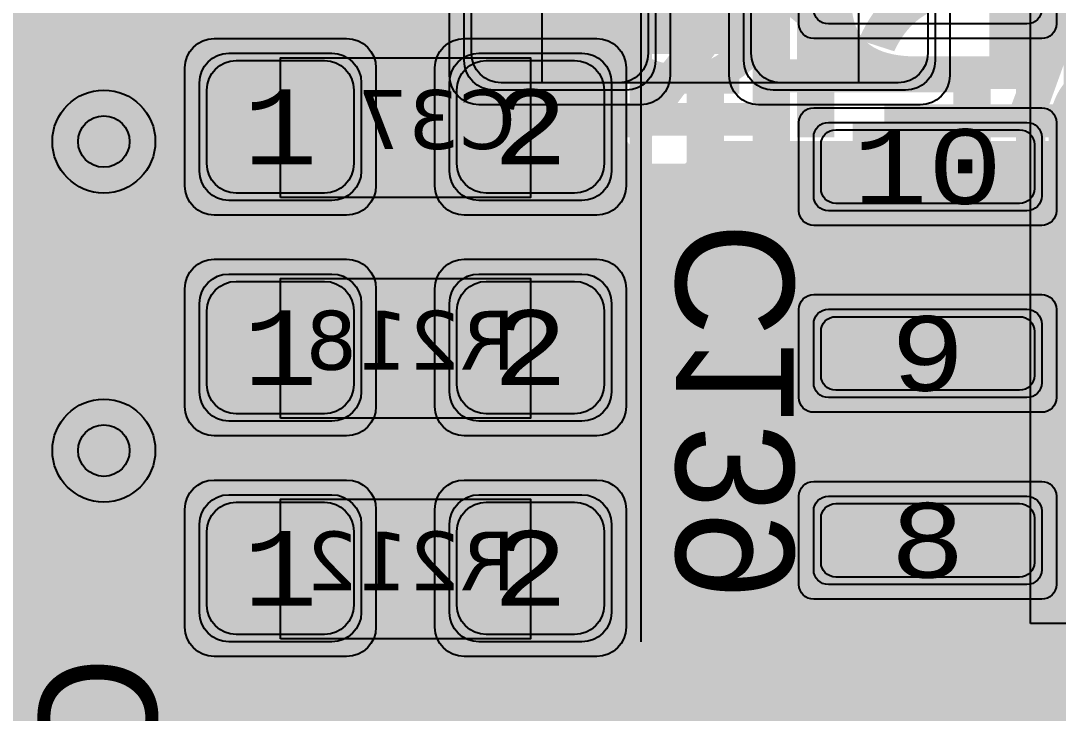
# Model space of a CAD drawing. Extents: x -98 to 119, y -207 to 98.
# Drawn here: x 1.89 to 8.94, y 23.52 to 28.22 of the extents above; entities that cross this region are included whole.
import ezdxf
from ezdxf.enums import TextEntityAlignment as Align

# ---------------------------------------------------------------- set-up
doc = ezdxf.new("R2010")
doc.units = 0
doc.header["$MEASUREMENT"] = 0
for name, color, linetype in [('ASSEMBLY_OUTLINES_BTM', 191, 'CONTINUOUS'), ('ASSEMBLY_OUTLINES_TOP', 102, 'CONTINUOUS'), ('ASSEMBLY_PART_NUMBERS_BTM', 191, 'CONTINUOUS'), ('ASSEMBLY_REF_DES_BTM', 191, 'CONTINUOUS'), ('BOARD_OUTLINE', 10, 'CONTINUOUS'), ('DRILL_DRAWING', 21, 'CONTINUOUS'), ('GENERATED_SILKSCREEN_BTM', 255, 'CONTINUOUS'), ('GENERATED_SILKSCREEN_TOP', 140, 'CONTINUOUS'), ('MANUFACTURING_OUTLINES', 10, 'CONTINUOUS'), ('PART_PADS_SMD_BTM', 230, 'CONTINUOUS'), ('PART_PADS_SMD_TOP', 150, 'CONTINUOUS'), ('PIN_NUMBERS_BTM', 8, 'CONTINUOUS'), ('PIN_NUMBERS_TOP', 8, 'CONTINUOUS'), ('PLACEMENT_OUTLINES_BTM', 222, 'CONTINUOUS'), ('PLACEMENT_OUTLINES_TOP', 130, 'CONTINUOUS'), ('PLANE_DATA_LAYER_BOTTOM', 230, 'CONTINUOUS'), ('PLANE_DATA_LAYER_TOP', 150, 'CONTINUOUS'), ('PLANE_SHAPES_LAYER_BOTTOM', 230, 'CONTINUOUS'), ('PLANE_SHAPES_LAYER_TOP', 150, 'CONTINUOUS'), ('ROUTE_BORDER', 151, 'CONTINUOUS'), ('SILKSCREEN_OUTLINES_BTM', 211, 'CONTINUOUS'), ('SILKSCREEN_OUTLINES_TOP', 150, 'CONTINUOUS'), ('SILKSCREEN_REF_DES_BTM', 211, 'CONTINUOUS'), ('SOLDERMASK_PADS_BTM', 12, 'CONTINUOUS'), ('SOLDERMASK_PADS_TOP', 180, 'CONTINUOUS'), ('SOLDERPASTE_PADS_BTM', 12, 'CONTINUOUS'), ('SOLDERPASTE_PADS_TOP', 180, 'CONTINUOUS'), ('TRACES_LAYER_BOTTOM', 230, 'CONTINUOUS'), ('TRACES_LAYER_TOP', 150, 'CONTINUOUS'), ('VIA_HOLES_LAYER_BOTTOM', 30, 'CONTINUOUS'), ('VIA_HOLES_LAYER_TOP', 30, 'CONTINUOUS'), ('VIA_PADS_LAYER_BOTTOM', 230, 'CONTINUOUS'), ('VIA_PADS_LAYER_TOP', 150, 'CONTINUOUS')]:
    doc.layers.add(name, color=color, linetype=linetype)
doc.styles.add('COURIER_NEW', font='COUR.TTF')
doc.styles.add('VERDANA', font='verdana.TTF')
doc.styles.add('VERIBEST_GERBER_0', font='txt')

msp = doc.modelspace()

# ---------------------------------------------------------------- hatches: boundary and pattern name
at = {"layer": 'PLANE_DATA_LAYER_BOTTOM'}
h = msp.add_hatch(color=256, dxfattribs=at)
h.paths.add_polyline_path([(-96.5, 0, -1), (96.5, 0, -1)], flags=0)
h.paths.add_polyline_path([(92.251979, -7.43598, 0.72698816), (92.479659, -3.637852, -0.30860979), (92.431259, -3.566904, -0.00963525), (92.431316, -3.563968, 0.00963501), (92.5, -0.000006), (92.5, 0.000001, 0.05332526), (90.407665, 19.562826, -0.05332692), (90.405941, 19.578942), (90.405941, 19.578943, -0.23821791), (90.436919, 19.640273, 0.66175504), (89.584154, 23.221888, -0.29529758), (89.523137, 23.277841, 0.02240102), (87.08146, 31.194059, -0.0862063), (87.076996, 31.219756), (87.076996, 31.219757, -0.21018391), (87.101696, 31.275919, 0.67938251), (85.774921, 34.749845, -0.30186499), (85.705267, 34.797373, 0.04791583), (77.514669, 50.475005, -0.14530744), (77.502324, 50.516585, -0.1239887), (77.511414, 50.552678, 0.60660899), (75.516892, 53.486368, -0.27423899), (75.44586, 53.517962, 0.02152308), (70.565432, 59.806101, -0.17759524), (70.547363, 59.855368), (70.547363, 59.855369, -0.1118333), (70.5548, 59.888203, 0.66175545), (68.116894, 62.64715, -0.29529737), (68.036725, 62.667806, 0.05833458), (51.722715, 76.687749, -0.24933783), (51.689123, 76.750923), (51.689123, 76.750924, -0.06075989), (51.691357, 76.76924, 0.7149664), (48.509213, 78.818582, -0.31487112), (48.42205, 78.81342, 0.02280668), (41.042088, 82.896302, -0.28513695), (40.999698, 82.964591), (40.999698, 82.964596, -0.00424702), (40.999709, 82.965891, 0.64704661), (37.697353, 84.5176, -0.28975486), (37.616734, 84.505806, 0.05294354), (19.031563, 90.52099, -0.30833592), (18.972104, 90.582877, 0.69698225), (15.284156, 91.27756, -0.30833961), (15.206255, 91.241547, 0.02237069), (6.993138, 92.235275, -0.31520437), (6.925536, 92.290658, 0.71588806), (3.14462, 92.496703, -0.31520526), (3.0714, 92.448994, 0.06346806), (-20.215283, 90.264015, -0.32014225), (-20.296827, 90.298428, 0.72963938), (-23.995319, 89.386755, -0.32014403), (-24.051528, 89.318386, 0.01866354), (-30.645576, 87.275991, -0.30986574), (-30.72878, 87.298418, 0.70117084), (-34.249879, 85.978007, -0.00275269), (-34.249874, 85.977168, -0.30685575), (-34.29782, 85.9064, 0.04916641), (-50.410548, 77.556603, -0.32354836), (-50.499711, 77.561018, 0.73921276), (-53.660594, 75.408706, -0.07516987), (-53.657188, 75.386179), (-53.657188, 75.386178, -0.24247942), (-53.68916, 75.324127, 0.01996774), (-59.527063, 70.80098, -0.29848709), (-59.610009, 70.791065, 0.55672441), (-62.5, 69), (-62.5, 68.999999, 0.08270852), (-62.392031, 68.351756, -0.29848757), (-62.412702, 68.270818, 0.06718659), (-78.279974, 49.27977, -0.27781781), (-78.350169, 49.24438, 0.43635087), (-80.5, 47.25), (-80.5, 47.249999, 0.14146633), (-80.192238, 46.184011, -0.14146588), (-80.180512, 46.143397), (-80.180512, 46.143396, -0.13119073), (-80.190652, 46.105416, 0.01929482), (-83.506407, 39.786053, -0.3122068), (-83.581614, 39.742899, 0.43912347), (-85.75, 37.75, 0.20482962), (-85.131688, 36.303992, -0.20483071), (-85.10813, 36.248899), (-85.10813, 36.248898, -0.10091901), (-85.114214, 36.219062, 0.04809776), (-90.466303, 19.289839, -0.31487042), (-90.530154, 19.230281, 0.71496565), (-91.24073, 15.512631, -0.26937831), (-91.202277, 15.446437), (-91.202277, 15.446436, -0.04192983), (-91.203345, 15.433723, 0.01884133), (-92.106444, 8.523669, -0.32827121), (-92.166453, 8.456161, 0.35402801), (-93.75, 6.5), (-93.75, 6.499999, 0.3147083), (-92.438077, 4.622088, -0.31470689), (-92.388093, 4.55054), (-92.388093, 4.550537, -0.01228575), (-92.388185, 4.546794, 0.01229418), (-92.5, 0.00001), (-92.5, -0.000004, 0.05293339), (-90.438132, -19.421494, -0.32940864), (-90.475468, -19.504015, 0.27173254), (-91.5, -21.25, 0.40159771), (-89.586502, -23.248128, -0.32940451), (-89.516056, -23.305059, 0.02130735), (-87.207653, -30.839509, -0.32217733), (-87.232533, -30.924924, 0.23066593), (-88, -32.499999), (-88, -32.5, 0.43149503), (-85.882787, -34.496562, -0.3221788), (-85.807634, -34.544174, 0.04801617), (-77.643233, -50.277018, -0.30387878), (-77.644537, -50.3618, 0.152519), (-78, -51.499999), (-78, -51.5, 0.48198292), (-75.552374, -53.449264, -0.30388342), (-75.473145, -53.479475, 0.02199125), (-70.483925, -59.90214, -0.3186215), (-70.47622, -59.989968, 0.72539906), (-67.952631, -62.834176, -0.31862421), (-67.866344, -62.852281, 0.06239253), (-50.265124, -77.650932, -0.25435623), (-50.230332, -77.714899), (-50.230332, -77.7149, -0.03445317), (-50.231054, -77.725364, 0.03445193), (-50.25, -78), (-50.25, -78.000001, 0.60330822), (-47.119729, -79.649997, -0.29136265), (-47.037917, -79.64725, 0.02294124), (-39.54278, -83.621879, -0.2900128), (-39.499155, -83.690765), (-39.499155, -83.690766, -0.00713035), (-39.499186, -83.692939, 0.00713296), (-39.5, -83.749994), (-39.5, -83.75, 0.65808296), (-36.126004, -85.203319, -0.29776298), (-36.043963, -85.188513, 0.04901634), (-18.771876, -90.575199, -0.30186131), (-18.712566, -90.635139, 0.67938177), (-15.056336, -91.31372, -0.30186438), (-14.979467, -91.279054, 0.02174912), (-6.993138, -92.235275, -0.31520437), (-6.925536, -92.290658, 0.71588806), (-3.14462, -92.496703, -0.31520526), (-3.0714, -92.448994, 0.06250827), (19.869968, -90.340657, -0.3455664), (19.954737, -90.381493, 0.79435682), (23.75, -89.500001), (23.75, -89.499973, 0.00508686), (23.749586, -89.459281, -0.34558849), (23.806159, -89.384097, 0.02146945), (31.383958, -87.013201, -0.31444693), (31.468175, -87.035889, 0.70013084), (35, -85.75), (35, -85.749988, 0.00909926), (34.998675, -85.677212, -0.00905723), (34.998625, -85.674452), (34.998625, -85.674439, -0.3044722), (35.045955, -85.60392, 0.04798546), (50.721249, -77.353765, -0.31444166), (50.808431, -77.356288, 0.61621831), (54, -75.75), (54, -75.749999, 0.06775817), (53.927211, -75.215343, -0.06775352), (53.924438, -75.194974), (53.924438, -75.194973, -0.24153729), (53.95619, -75.13308, 0.02236582), (60.452055, -70.01285, -0.31311155), (60.538488, -70.003709, 0.71009535), (63.344013, -67.475653, -0.09971759), (63.33807, -67.446151), (63.33807, -67.44615, -0.20692806), (63.362073, -67.390635, 0.05820555), (77.187807, -50.973449, -0.31748667), (77.269693, -50.94147, 0.72222414), (79.294241, -47.729048, -0.17387366), (79.276877, -47.680625, -0.13609457), (79.287761, -47.641379, 0.02052348), (82.926938, -40.980152, -0.3530032), (83.013777, -40.939997, 0.48811211), (85.5, -39), (85.5, -38.999999, 0.2400736), (84.675602, -37.381988, -0.24007295), (84.644192, -37.320342), (84.644192, -37.320341, -0.10410562), (84.650658, -37.289623, 0.05054674), (90.411157, -19.546683, -0.32146983), (90.476988, -19.487077, 0.38127918), (92.25, -17.5, 0.2751437), (91.203224, -15.741772, -0.27514249), (91.163342, -15.674784), (91.163342, -15.674783, -0.04255495), (91.164442, -15.661882, 0.02223578), (92.195155, -7.50356, -0.31919634)], flags=0)
at = {"layer": 'PLANE_DATA_LAYER_TOP'}
msp.add_hatch(color=256, dxfattribs=at).paths.add_polyline_path([(5.55, 27.95), (5.55, 27.4238)], is_closed=False, flags=0)
at = {"layer": 'PLANE_SHAPES_LAYER_BOTTOM'}
h = msp.add_hatch(color=256, dxfattribs=at)
h.paths.add_polyline_path([(-96.5, 0, -1), (96.5, 0, -1)], flags=0)
h.paths.add_polyline_path([(-92.5, 0, -1), (92.5, 0, -1)], flags=0)
at = {"layer": 'PLANE_SHAPES_LAYER_TOP'}
h = msp.add_hatch(color=256, dxfattribs=at)
h.paths.add_polyline_path([(-96.31345, 0, -1), (96.81345, 0, -1)], flags=0)
h.paths.add_polyline_path([(-92.25, 0, -1), (92.75, 0, -1)], flags=0)
h = msp.add_hatch(color=256, dxfattribs=at)
h.paths.add_polyline_path([(46.25, -35.15), (43.875, -38), (28.75, -38), (32.25, -34.5), (32.25, -30.5), (35.75, -30.5), (35.75, -27), (14.25, -27), (14.25, -24), (-10, -24), (-10, -18.75), (1.75, -18.75), (1.75, -9.25), (-10, -9.25), (-10, 32.75), (1.75, 32.75), (1.75, 34.25), (20.25, 34.25), (20.25, 25.25), (22.25, 23.25), (34.5, 23.25), (34.5, -26.5), (41.25, -26.5), (41.25, -20.5), (46.25, -20.5)])
h.paths.add_polyline_path([(-8.75, 10.25), (-8.75, 19.5), (1.25, 19.5), (1.25, 10.25)], flags=16)
h.paths.add_polyline_path([(6, 27.25), (6, 29.75), (15.45, 29.75), (15.45, 27.25)], flags=16)
at = {"layer": 'VIA_HOLES_LAYER_BOTTOM'}
h = msp.add_hatch(color=256, dxfattribs=at)
edge = h.paths.add_edge_path()
edge.add_arc((2.45, 27.4), 0.175, 0, 360)
h = msp.add_hatch(color=256, dxfattribs=at)
edge = h.paths.add_edge_path()
edge.add_arc((2.45, 25.3), 0.175, 0, 360)
at = {"layer": 'VIA_HOLES_LAYER_TOP'}
h = msp.add_hatch(color=256, dxfattribs=at)
edge = h.paths.add_edge_path()
edge.add_arc((2.45, 27.4), 0.175, 0, 360)
h = msp.add_hatch(color=256, dxfattribs=at)
edge = h.paths.add_edge_path()
edge.add_arc((2.45, 25.3), 0.175, 0, 360)

# ---------------------------------------------------------------- linework, layer by layer
at = {"layer": 'ASSEMBLY_OUTLINES_BTM', "const_width": 0.2}
msp.add_lwpolyline([(8.75, 24.125), (8.75, 32.875), (12.75, 32.875), (12.75, 24.125)], close=True, dxfattribs=at)
at = {"layer": 'ASSEMBLY_OUTLINES_BTM'}
for points in [[(3.65, 27.02), (3.65, 27.97), (5.35, 27.97), (5.35, 27.02)], [(3.65, 25.52), (3.65, 26.47), (5.35, 26.47), (5.35, 25.52)], [(3.65, 24.02), (3.65, 24.97), (5.35, 24.97), (5.35, 24.02)]]:
    msp.add_lwpolyline(points, close=True, dxfattribs=at)
at = {"layer": 'ASSEMBLY_OUTLINES_TOP'}
msp.add_lwpolyline([(5.43, 27.8), (5.43, 29.2), (7.58, 29.2), (7.58, 27.8)], close=True, dxfattribs=at)
at = {"layer": 'BOARD_OUTLINE', "const_width": 0.1}
msp.add_lwpolyline([(-97.5, 0, -1), (97.5, 0, -1)], format="xyb", close=True, dxfattribs=at)
at = {"layer": 'GENERATED_SILKSCREEN_BTM', "const_width": 0.15}
for points in [[(6.1, 31.6), (6.1, 24)], [(7.1336, 26.6), (7.024, 26.7344), (7.0216, 26.7384), (7.0184, 26.7392), (7.0152, 26.7408), (7.0112, 26.7416), (6.4624, 26.7416), (6.4584, 26.7408), (6.4552, 26.7392), (6.4536, 26.7376), (6.452, 26.7368), (6.4496, 26.7344), (6.34, 26.6), (6.3392, 26.5976), (6.3384, 26.5952), (6.3376, 26.5944), (6.3368, 26.5912), (6.3368, 26.3216), (6.3376, 26.3176), (6.3384, 26.316), (6.3392, 26.3136), (6.34, 26.3112), (6.4496, 26.176), (6.4536, 26.1728), (6.46, 26.1712), (6.464, 26.172), (6.4688, 26.1736), (6.472, 26.176), (6.4752, 26.18), (6.4776, 26.184), (6.4784, 26.188), (6.4784, 26.192), (6.476, 26.1952), (6.3696, 26.3272), (6.3696, 26.5856), (6.4704, 26.7088), (7.0032, 26.7088), (7.104, 26.5856), (7.104, 26.3272), (6.9976, 26.1952), (6.996, 26.192), (6.9952, 26.188), (6.996, 26.184), (6.9984, 26.18), (7.0016, 26.176), (7.0056, 26.1736), (7.0096, 26.172), (7.0152, 26.1712), (7.02, 26.1728), (7.024, 26.176), (7.1336, 26.3112), (7.1352, 26.3144), (7.136, 26.3152), (7.136, 26.3176), (7.1368, 26.3184), (7.1368, 26.3192), (7.1368, 26.3216), (7.1368, 26.5912), (7.136, 26.5944), (7.1352, 26.5976), (7.1336, 26.6)], [(7.104, 25.872), (7.1056, 25.8784), (7.1088, 25.8816), (7.1144, 25.884), (7.1208, 25.8848), (7.1264, 25.884), (7.132, 25.8816), (7.136, 25.8784), (7.1368, 25.872), (7.1368, 25.56), (7.136, 25.5544), (7.132, 25.5496), (7.1264, 25.5472), (7.1208, 25.5464), (7.1144, 25.5472), (7.1088, 25.5496), (7.1056, 25.5544), (7.104, 25.56), (7.104, 25.7008), (6.3528, 25.7008), (6.3472, 25.7016), (6.3432, 25.704), (6.3408, 25.708), (6.34, 25.7136), (6.3392, 25.7176), (6.3392, 25.7216), (6.3408, 25.7248), (6.344, 25.728), (6.5632, 25.884), (6.5688, 25.8864), (6.5744, 25.8864), (6.5792, 25.884), (6.5832, 25.88), (6.5864, 25.8752), (6.588, 25.8696), (6.588, 25.8664), (6.5864, 25.864), (6.5848, 25.8616), (6.5824, 25.86), (6.4032, 25.732), (7.104, 25.732), (7.104, 25.872)], [(7.1336, 25.1176), (7.024, 25.2528), (7.02, 25.2568), (7.0176, 25.2576), (7.0152, 25.2576), (7.0096, 25.2568), (7.004, 25.2536), (7, 25.2496), (6.9968, 25.2448), (6.996, 25.2392), (6.9976, 25.2336), (7.104, 25.1032), (7.104, 24.8448), (7.0032, 24.72), (6.8544, 24.72), (6.7528, 24.8432), (6.7528, 24.976), (6.7512, 24.9824), (6.748, 24.9864), (6.7424, 24.9888), (6.7368, 24.9896), (6.7312, 24.9888), (6.7256, 24.9864), (6.7224, 24.9824), (6.7208, 24.976), (6.7208, 24.8432), (6.6192, 24.72), (6.4704, 24.72), (6.3696, 24.8448), (6.3696, 25.1032), (6.476, 25.2336), (6.4776, 25.2392), (6.4768, 25.2448), (6.4744, 25.2496), (6.4696, 25.2536), (6.4648, 25.2568), (6.4592, 25.2576), (6.456, 25.2576), (6.4536, 25.2568), (6.4496, 25.2528), (6.34, 25.1176), (6.3392, 25.1152), (6.3384, 25.1128), (6.3376, 25.112), (6.3368, 25.1088), (6.3368, 24.8392), (6.3376, 24.8352), (6.3384, 24.8336), (6.3392, 24.8312), (6.34, 24.8288), (6.4496, 24.6936), (6.4536, 24.6912), (6.4568, 24.6904), (6.4592, 24.6888), (6.4624, 24.688), (6.6272, 24.688), (6.6296, 24.6888), (6.6352, 24.6904), (6.6392, 24.6912), (6.6408, 24.6936), (6.7368, 24.8112), (6.8328, 24.6936), (6.8344, 24.6928), (6.836, 24.6912), (6.8368, 24.6904), (6.8384, 24.6904), (6.844, 24.6888), (6.8464, 24.688), (7.0112, 24.688), (7.0152, 24.6888), (7.0184, 24.6904), (7.0216, 24.6912), (7.024, 24.6936), (7.1336, 24.8288), (7.1352, 24.832), (7.136, 24.8328), (7.136, 24.8352), (7.1368, 24.836), (7.1368, 24.8368), (7.1368, 24.8392), (7.1368, 25.1088), (7.136, 25.112), (7.1352, 25.1152), (7.1336, 25.1176)], [(7.1336, 24.3616), (7.024, 24.496), (7.02, 24.5), (7.0152, 24.5008), (7.0096, 24.5), (7.004, 24.4968), (7, 24.4936), (6.9968, 24.488), (6.996, 24.4832), (6.9976, 24.4776), (7.104, 24.3472), (7.104, 24.0888), (7.0032, 23.964), (6.716, 23.964), (6.804, 24.0728), (6.8056, 24.076), (6.8064, 24.0768), (6.8072, 24.0792), (6.8072, 24.0824), (6.8072, 24.352), (6.8072, 24.3552), (6.8056, 24.36), (6.804, 24.3616), (6.6952, 24.496), (6.6944, 24.4976), (6.6928, 24.4992), (6.6904, 24.5008), (6.6848, 24.5024), (6.6816, 24.5032), (6.4624, 24.5032), (6.4584, 24.5024), (6.4552, 24.5008), (6.4528, 24.4992), (6.452, 24.4976), (6.4496, 24.496), (6.34, 24.3616), (6.3392, 24.3584), (6.3384, 24.356), (6.3376, 24.3552), (6.3368, 24.352), (6.3368, 24.0824), (6.3376, 24.0792), (6.3376, 24.0784), (6.3384, 24.0776), (6.3392, 24.0752), (6.34, 24.072), (6.4496, 23.9376), (6.4536, 23.9352), (6.4568, 23.9344), (6.4592, 23.9328), (6.4624, 23.932), (7.0112, 23.932), (7.0136, 23.9328), (7.0192, 23.9344), (7.0208, 23.9352), (7.024, 23.9376), (7.1336, 24.072), (7.1352, 24.076), (7.136, 24.0768), (7.136, 24.0784), (7.1368, 24.08), (7.1368, 24.0808), (7.1368, 24.0824), (7.1368, 24.352), (7.136, 24.3552), (7.1352, 24.3584), (7.1336, 24.3616)], [(6.4704, 24.4704), (6.6736, 24.4704), (6.7752, 24.3472), (6.7752, 24.0888), (6.6736, 23.964), (6.4704, 23.964), (6.3696, 24.0888), (6.3696, 24.3472), (6.4704, 24.4704)], [(2.8036, 23.65), (2.694, 23.7844), (2.6916, 23.7884), (2.6884, 23.7892), (2.6852, 23.7908), (2.6812, 23.7916), (2.1324, 23.7916), (2.1284, 23.7908), (2.1252, 23.7892), (2.1236, 23.7876), (2.122, 23.7868), (2.1196, 23.7844), (2.01, 23.65), (2.0092, 23.6476), (2.0084, 23.6452), (2.0076, 23.6444), (2.0068, 23.6412), (2.0068, 23.3716)], [(2.0396, 23.3772), (2.0396, 23.6356), (2.1404, 23.7588), (2.6732, 23.7588), (2.774, 23.6356), (2.774, 23.3772)], [(2.8068, 23.3716), (2.8068, 23.6412), (2.806, 23.6444), (2.8052, 23.6476), (2.8036, 23.65)]]:
    msp.add_lwpolyline(points, dxfattribs=at)
for points in [[(8.750005, 27.603204, 0.00001457), (8.749995, 27.603206), (8.749995, 28.126794, 0.00001457), (8.750005, 28.126796), (8.750005, 27.603204)], [(4.783844, 27.970005, 0.00001164), (4.783836, 27.969995), (4.216164, 27.969995, 0.00001164), (4.216156, 27.970005), (4.783844, 27.970005)], [(4.792098, 27.019995), (4.207902, 27.019995, 0.00001223), (4.207911, 27.020005), (4.792089, 27.020005, 0.00001223), (4.792098, 27.019995)], [(8.750005, 26.333204, 0.00001457), (8.749995, 26.333206), (8.749995, 26.856794, 0.00001457), (8.750005, 26.856796), (8.750005, 26.333204)], [(4.783844, 26.470005, 0.00001164), (4.783836, 26.469995), (4.216164, 26.469995, 0.00001164), (4.216156, 26.470005), (4.783844, 26.470005)], [(8.750005, 25.063204, 0.00001457), (8.749995, 25.063206), (8.749995, 25.586794, 0.00001457), (8.750005, 25.586796), (8.750005, 25.063204)], [(4.792098, 25.519995), (4.207902, 25.519995, 0.00001223), (4.207911, 25.520005), (4.792089, 25.520005, 0.00001223), (4.792098, 25.519995)], [(4.783844, 24.970005, 0.00001164), (4.783836, 24.969995), (4.216164, 24.969995, 0.00001164), (4.216156, 24.970005), (4.783844, 24.970005)], [(12.750005, 24.125, -0.41421356), (12.75, 24.124995), (8.75, 24.124995, -0.41421356), (8.749995, 24.125), (8.749995, 24.316794, 0.00001457), (8.750005, 24.316796), (8.750005, 24.125005), (12.749995, 24.125005), (12.749995, 24.316796, 0.00001457), (12.750005, 24.316794), (12.750005, 24.125)], [(4.792098, 24.019995), (4.207902, 24.019995, 0.00001223), (4.207911, 24.020005), (4.792089, 24.020005, 0.00001223), (4.792098, 24.019995)]]:
    msp.add_lwpolyline(points, format="xyb", dxfattribs=at)
at = {"layer": 'GENERATED_SILKSCREEN_TOP', "const_width": 0.15}
msp.add_lwpolyline([(6.769515, 27.799995), (6.230485, 27.799995, 0.0000111), (6.230492, 27.800005), (6.769508, 27.800005, 0.0000111), (6.769515, 27.799995)], format="xyb", dxfattribs=at)
at = {"layer": 'MANUFACTURING_OUTLINES'}
msp.add_circle((0, 0), 97.575405, dxfattribs=at)
at = {"layer": 'PART_PADS_SMD_BTM'}
for points in [[(8.825, 28.3, -0.41421356), (8.725, 28.2), (7.375, 28.2, -0.41421356), (7.275, 28.3), (7.275, 28.7, -0.41421356), (7.375, 28.8), (8.725, 28.8, -0.41421356), (8.825, 28.7)], [(3.1, 27.8, -0.41421356), (3.3, 28), (4, 28, -0.41421356), (4.2, 27.8), (4.2, 27.2, -0.41421356), (4, 27), (3.3, 27, -0.41421356), (3.1, 27.2)], [(4.8, 27.8, -0.41421356), (5, 28), (5.7, 28, -0.41421356), (5.9, 27.8), (5.9, 27.2, -0.41421356), (5.7, 27), (5, 27, -0.41421356), (4.8, 27.2)], [(8.825, 27.03, -0.41421356), (8.725, 26.93), (7.375, 26.93, -0.41421356), (7.275, 27.03), (7.275, 27.43, -0.41421356), (7.375, 27.53), (8.725, 27.53, -0.41421356), (8.825, 27.43)], [(3.1, 26.3, -0.41421356), (3.3, 26.5), (4, 26.5, -0.41421356), (4.2, 26.3), (4.2, 25.7, -0.41421356), (4, 25.5), (3.3, 25.5, -0.41421356), (3.1, 25.7)], [(4.8, 26.3, -0.41421356), (5, 26.5), (5.7, 26.5, -0.41421356), (5.9, 26.3), (5.9, 25.7, -0.41421356), (5.7, 25.5), (5, 25.5, -0.41421356), (4.8, 25.7)], [(8.825, 25.76, -0.41421356), (8.725, 25.66), (7.375, 25.66, -0.41421356), (7.275, 25.76), (7.275, 26.16, -0.41421356), (7.375, 26.26), (8.725, 26.26, -0.41421356), (8.825, 26.16)], [(3.1, 24.8, -0.41421356), (3.3, 25), (4, 25, -0.41421356), (4.2, 24.8), (4.2, 24.2, -0.41421356), (4, 24), (3.3, 24, -0.41421356), (3.1, 24.2)], [(4.8, 24.8, -0.41421356), (5, 25), (5.7, 25, -0.41421356), (5.9, 24.8), (5.9, 24.2, -0.41421356), (5.7, 24), (5, 24, -0.41421356), (4.8, 24.2)], [(8.825, 24.49, -0.41421356), (8.725, 24.39), (7.375, 24.39, -0.41421356), (7.275, 24.49), (7.275, 24.89, -0.41421356), (7.375, 24.99), (8.725, 24.99, -0.41421356), (8.825, 24.89)]]:
    msp.add_lwpolyline(points, format="xyb", close=True, dxfattribs=at)
at = {"layer": 'PART_PADS_SMD_TOP'}
for points in [[(6, 29.25, -0.41421356), (6.2, 29.05), (6.2, 27.95, -0.41421356), (6, 27.75), (5.1, 27.75, -0.41421356), (4.9, 27.95), (4.9, 29.05, -0.41421356), (5.1, 29.25)], [(7.9, 29.25, -0.41421356), (8.1, 29.05), (8.1, 27.95, -0.41421356), (7.9, 27.75), (7, 27.75, -0.41421356), (6.8, 27.95), (6.8, 29.05, -0.41421356), (7, 29.25)]]:
    msp.add_lwpolyline(points, format="xyb", close=True, dxfattribs=at)
at = {"layer": 'PLACEMENT_OUTLINES_BTM'}
for points in [[(8.75, 24.125), (8.75, 32.875), (12.75, 32.875), (12.75, 24.125)], [(3.65, 27.02), (3.65, 27.97), (5.35, 27.97), (5.35, 27.02)], [(3.65, 25.52), (3.65, 26.47), (5.35, 26.47), (5.35, 25.52)], [(3.65, 24.02), (3.65, 24.97), (5.35, 24.97), (5.35, 24.02)]]:
    msp.add_lwpolyline(points, close=True, dxfattribs=at)
at = {"layer": 'PLACEMENT_OUTLINES_TOP'}
msp.add_lwpolyline([(5.43, 27.8), (5.43, 29.2), (7.58, 29.2), (7.58, 27.8)], close=True, dxfattribs=at)
at = {"layer": 'PLANE_DATA_LAYER_TOP', "const_width": 0.25}
msp.add_lwpolyline([(5.55, 27.95), (5.55, 27.4238)], dxfattribs=at)
at = {"layer": 'ROUTE_BORDER'}
msp.add_circle((0, 0), 96.5, dxfattribs=at)
at = {"layer": 'SILKSCREEN_OUTLINES_BTM'}
for points in [[(8.75, 24.125), (8.75, 32.875), (12.75, 32.875), (12.75, 24.125)], [(8.75, 24.125), (8.75, 32.875), (12.75, 32.875), (12.75, 24.125)], [(3.65, 27.02), (3.65, 27.97), (5.35, 27.97), (5.35, 27.02)], [(3.65, 25.52), (3.65, 26.47), (5.35, 26.47), (5.35, 25.52)], [(3.65, 24.02), (3.65, 24.97), (5.35, 24.97), (5.35, 24.02)]]:
    msp.add_lwpolyline(points, close=True, dxfattribs=at)
msp.add_lwpolyline([(6.1, 31.6), (6.1, 24)], dxfattribs=at)
at = {"layer": 'SILKSCREEN_OUTLINES_TOP'}
msp.add_lwpolyline([(5.43, 27.8), (5.43, 29.2), (7.58, 29.2), (7.58, 27.8)], close=True, dxfattribs=at)
at = {"layer": 'SOLDERMASK_PADS_BTM'}
for points in [[(8.925, 28.2, -0.41421356), (8.825, 28.1), (7.275, 28.1, -0.41421356), (7.175, 28.2), (7.175, 28.8, -0.41421356), (7.275, 28.9), (8.825, 28.9, -0.41421356), (8.925, 28.8)], [(3, 27.9, -0.41421356), (3.2, 28.1), (4.1, 28.1, -0.41421356), (4.3, 27.9), (4.3, 27.1, -0.41421356), (4.1, 26.9), (3.2, 26.9, -0.41421356), (3, 27.1)], [(4.7, 27.9, -0.41421356), (4.9, 28.1), (5.8, 28.1, -0.41421356), (6, 27.9), (6, 27.1, -0.41421356), (5.8, 26.9), (4.9, 26.9, -0.41421356), (4.7, 27.1)], [(8.925, 26.93, -0.41421356), (8.825, 26.83), (7.275, 26.83, -0.41421356), (7.175, 26.93), (7.175, 27.53, -0.41421356), (7.275, 27.63), (8.825, 27.63, -0.41421356), (8.925, 27.53)], [(3, 26.4, -0.41421356), (3.2, 26.6), (4.1, 26.6, -0.41421356), (4.3, 26.4), (4.3, 25.6, -0.41421356), (4.1, 25.4), (3.2, 25.4, -0.41421356), (3, 25.6)], [(4.7, 26.4, -0.41421356), (4.9, 26.6), (5.8, 26.6, -0.41421356), (6, 26.4), (6, 25.6, -0.41421356), (5.8, 25.4), (4.9, 25.4, -0.41421356), (4.7, 25.6)], [(8.925, 25.66, -0.41421356), (8.825, 25.56), (7.275, 25.56, -0.41421356), (7.175, 25.66), (7.175, 26.26, -0.41421356), (7.275, 26.36), (8.825, 26.36, -0.41421356), (8.925, 26.26)], [(3, 24.9, -0.41421356), (3.2, 25.1), (4.1, 25.1, -0.41421356), (4.3, 24.9), (4.3, 24.1, -0.41421356), (4.1, 23.9), (3.2, 23.9, -0.41421356), (3, 24.1)], [(4.7, 24.9, -0.41421356), (4.9, 25.1), (5.8, 25.1, -0.41421356), (6, 24.9), (6, 24.1, -0.41421356), (5.8, 23.9), (4.9, 23.9, -0.41421356), (4.7, 24.1)], [(8.925, 24.39, -0.41421356), (8.825, 24.29), (7.275, 24.29, -0.41421356), (7.175, 24.39), (7.175, 24.99, -0.41421356), (7.275, 25.09), (8.825, 25.09, -0.41421356), (8.925, 24.99)]]:
    msp.add_lwpolyline(points, format="xyb", close=True, dxfattribs=at)
at = {"layer": 'SOLDERMASK_PADS_TOP'}
for points in [[(6.1, 29.35, -0.41421356), (6.3, 29.15), (6.3, 27.85, -0.41421356), (6.1, 27.65), (5, 27.65, -0.41421356), (4.8, 27.85), (4.8, 29.15, -0.41421356), (5, 29.35)], [(8, 29.35, -0.41421356), (8.2, 29.15), (8.2, 27.85, -0.41421356), (8, 27.65), (6.9, 27.65, -0.41421356), (6.7, 27.85), (6.7, 29.15, -0.41421356), (6.9, 29.35)]]:
    msp.add_lwpolyline(points, format="xyb", close=True, dxfattribs=at)
at = {"layer": 'SOLDERPASTE_PADS_BTM'}
for points in [[(3.15, 27.75, -0.41421356), (3.35, 27.95), (3.95, 27.95, -0.41421356), (4.15, 27.75), (4.15, 27.25, -0.41421356), (3.95, 27.05), (3.35, 27.05, -0.41421356), (3.15, 27.25)], [(4.85, 27.75, -0.41421356), (5.05, 27.95), (5.65, 27.95, -0.41421356), (5.85, 27.75), (5.85, 27.25, -0.41421356), (5.65, 27.05), (5.05, 27.05, -0.41421356), (4.85, 27.25)], [(8.775, 27.08, -0.41421356), (8.675, 26.98), (7.425, 26.98, -0.41421356), (7.325, 27.08), (7.325, 27.38, -0.41421356), (7.425, 27.48), (8.675, 27.48, -0.41421356), (8.775, 27.38)], [(3.15, 26.25, -0.41421356), (3.35, 26.45), (3.95, 26.45, -0.41421356), (4.15, 26.25), (4.15, 25.75, -0.41421356), (3.95, 25.55), (3.35, 25.55, -0.41421356), (3.15, 25.75)], [(4.85, 26.25, -0.41421356), (5.05, 26.45), (5.65, 26.45, -0.41421356), (5.85, 26.25), (5.85, 25.75, -0.41421356), (5.65, 25.55), (5.05, 25.55, -0.41421356), (4.85, 25.75)], [(8.775, 25.81, -0.41421356), (8.675, 25.71), (7.425, 25.71, -0.41421356), (7.325, 25.81), (7.325, 26.11, -0.41421356), (7.425, 26.21), (8.675, 26.21, -0.41421356), (8.775, 26.11)], [(3.15, 24.75, -0.41421356), (3.35, 24.95), (3.95, 24.95, -0.41421356), (4.15, 24.75), (4.15, 24.25, -0.41421356), (3.95, 24.05), (3.35, 24.05, -0.41421356), (3.15, 24.25)], [(4.85, 24.75, -0.41421356), (5.05, 24.95), (5.65, 24.95, -0.41421356), (5.85, 24.75), (5.85, 24.25, -0.41421356), (5.65, 24.05), (5.05, 24.05, -0.41421356), (4.85, 24.25)], [(8.775, 24.54, -0.41421356), (8.675, 24.44), (7.425, 24.44, -0.41421356), (7.325, 24.54), (7.325, 24.84, -0.41421356), (7.425, 24.94), (8.675, 24.94, -0.41421356), (8.775, 24.84)]]:
    msp.add_lwpolyline(points, format="xyb", close=True, dxfattribs=at)
at = {"layer": 'SOLDERPASTE_PADS_TOP'}
for points in [[(5.95, 29.2, -0.41421356), (6.15, 29), (6.15, 28, -0.41421356), (5.95, 27.8), (5.15, 27.8, -0.41421356), (4.95, 28), (4.95, 29, -0.41421356), (5.15, 29.2)], [(7.85, 29.2, -0.41421356), (8.05, 29), (8.05, 28, -0.41421356), (7.85, 27.8), (7.05, 27.8, -0.41421356), (6.85, 28), (6.85, 29, -0.41421356), (7.05, 29.2)]]:
    msp.add_lwpolyline(points, format="xyb", close=True, dxfattribs=at)
at = {"layer": 'TRACES_LAYER_BOTTOM', "const_width": 0.35}
for points in [[(5.35, 27.5), (6.021232, 28.171232), (6.572223, 28.171232), (6.900991, 28.5), (8.05, 28.5)], [(2.45, 27.4), (2.55, 27.5), (3.65, 27.5)], [(8.05, 27.23), (6.63, 27.23), (5.4, 26), (5.35, 26)], [(8.05, 27.23), (9.1, 27.23), (9.75, 26.58), (9.75, 23.325)], [(2.8, 25.3), (2.9, 25.3), (3.6, 26), (3.65, 26)], [(5.35, 24.5), (5.4, 24.5), (6.86, 25.96), (8.05, 25.96)], [(2.45, 25.3), (2.8, 25.3)], [(2.8, 25.3), (3.6, 24.5), (3.65, 24.5)], [(5.25, 21.15), (6.25, 22.15), (6.25, 23.365), (7.575, 24.69), (8.05, 24.69)], [(5.35, 24.5), (5.35, 23.163049), (5.25, 23.063049), (5.25, 22.85)]]:
    msp.add_lwpolyline(points, dxfattribs=at)
at = {"layer": 'TRACES_LAYER_TOP', "const_width": 0.35}
msp.add_lwpolyline([(16, 18), (14.925798, 16.925798), (9.300651, 16.925798), (7.896969, 18.32948), (7.896969, 20.859353), (4.62423, 24.132092), (1.267908, 24.132092), (0.5, 24.9)], dxfattribs=at)
at = {"layer": 'VIA_HOLES_LAYER_BOTTOM'}
for centre in [(2.45, 27.4), (2.45, 25.3)]:
    msp.add_circle(centre, 0.175, dxfattribs=at)
at = {"layer": 'VIA_HOLES_LAYER_TOP'}
for centre in [(2.45, 27.4), (2.45, 25.3)]:
    msp.add_circle(centre, 0.175, dxfattribs=at)
at = {"layer": 'VIA_PADS_LAYER_BOTTOM'}
for centre in [(2.45, 27.4), (2.45, 25.3)]:
    msp.add_circle(centre, 0.35, dxfattribs=at)
at = {"layer": 'VIA_PADS_LAYER_TOP'}
for centre in [(2.45, 27.4), (2.45, 25.3)]:
    msp.add_circle(centre, 0.35, dxfattribs=at)

# ---------------------------------------------------------------- texts
at = {"layer": 'ASSEMBLY_PART_NUMBERS_BTM', "style": 'VERIBEST_GERBER_0', "text_generation_flag": 2}
for s, p in [('ERJ-3EKF4701V', (0.04, 36.5)), ('CL10C010BB8NNNC', (2.46, 33.25)), ('ERJ-3EKF1022V', (0.71, 33.25)), ('ERJ-3EKF2052V', (8.79, 33.25)), ('CL21B225KOFNNNE', (2.04, 27.75)), ('CL10B104KB8SFNC', (3.79, 27.75))]:
    msp.add_text(s, height=2.032, rotation=90, dxfattribs=at).set_placement(p, align=Align.TOP_LEFT)
for s, p in [('CL10B104KB8SFNC', (4.5, 30.04)), ('CL10C010BB8NNNC', (23.75, 29.79)), ('ERJ-3EKF1022V', (17, 29.46)), ('ERJ-3EKF1022V', (4.5, 28.54)), ('ERJ-3GEY0R00V', (17, 28.54)), ('ERJ-3EKF1022V', (16.25, 27.96)), ('ERJ-3EKF1022V', (4.5, 27.04)), ('ERJ-3EKF2052V', (17, 27.04)), ('ERJ-3EKF2000V', (26.75, 27.04)), ('CL10C010BB8NNNC', (23, 26.54)), ('ERJ-3EKF1022V', (17, 25.29)), ('CL10B104KB8SFNC', (17, 24.96)), ('ERJ-3EKF2052V', (13.5, 24.04))]:
    msp.add_text(s, height=2.032, dxfattribs=at).set_placement(p, align=Align.TOP_LEFT)
at = {"layer": 'ASSEMBLY_REF_DES_BTM', "style": 'VERDANA', "text_generation_flag": 2}
for s, p in [('C37', (5.25, 27.75)), ('R218', (5.25, 26.25)), ('R212', (5.25, 24.75))]:
    msp.add_text(s, height=0.4, dxfattribs=at).set_placement(p, align=Align.TOP_LEFT)
at = {"layer": 'DRILL_DRAWING', "style": 'VERIBEST_GERBER_0'}
for p in [(9.45, 28.5), (2.45, 27.4), (2.45, 25.3)]:
    msp.add_text('A', height=2, dxfattribs=at).set_placement(p, align=Align.MIDDLE_CENTER)
at = {"layer": 'PIN_NUMBERS_BTM', "style": 'COURIER_NEW'}
for s, p in [('1', (3.65, 27.5)), ('2', (5.35, 27.5)), ('10', (8.05, 27.23)), ('1', (3.65, 26)), ('2', (5.35, 26)), ('9', (8.05, 25.96)), ('8', (8.05, 24.69)), ('1', (3.65, 24.5)), ('2', (5.35, 24.5))]:
    msp.add_text(s, height=0.508, dxfattribs=at).set_placement(p, align=Align.MIDDLE_CENTER)
at = {"layer": 'PIN_NUMBERS_TOP', "style": 'COURIER_NEW'}
for s, p in [('1', (3.65, 27.5)), ('2', (5.35, 27.5)), ('10', (8.05, 27.23)), ('1', (3.65, 26)), ('2', (5.35, 26)), ('9', (8.05, 25.96)), ('8', (8.05, 24.69)), ('1', (3.65, 24.5)), ('2', (5.35, 24.5))]:
    msp.add_text(s, height=0.508, dxfattribs=at).set_placement(p, align=Align.MIDDLE_CENTER)
at = {"layer": 'SILKSCREEN_REF_DES_BTM', "style": 'VERIBEST_GERBER_0', "text_generation_flag": 2}
for s, p in [('C139', (6.34, 26.85)), ('C105', (2.01, 23.9))]:
    msp.add_text(s, height=0.8, rotation=90, dxfattribs=at).set_placement(p, align=Align.TOP_LEFT)

doc.saveas('drawing.dxf')
